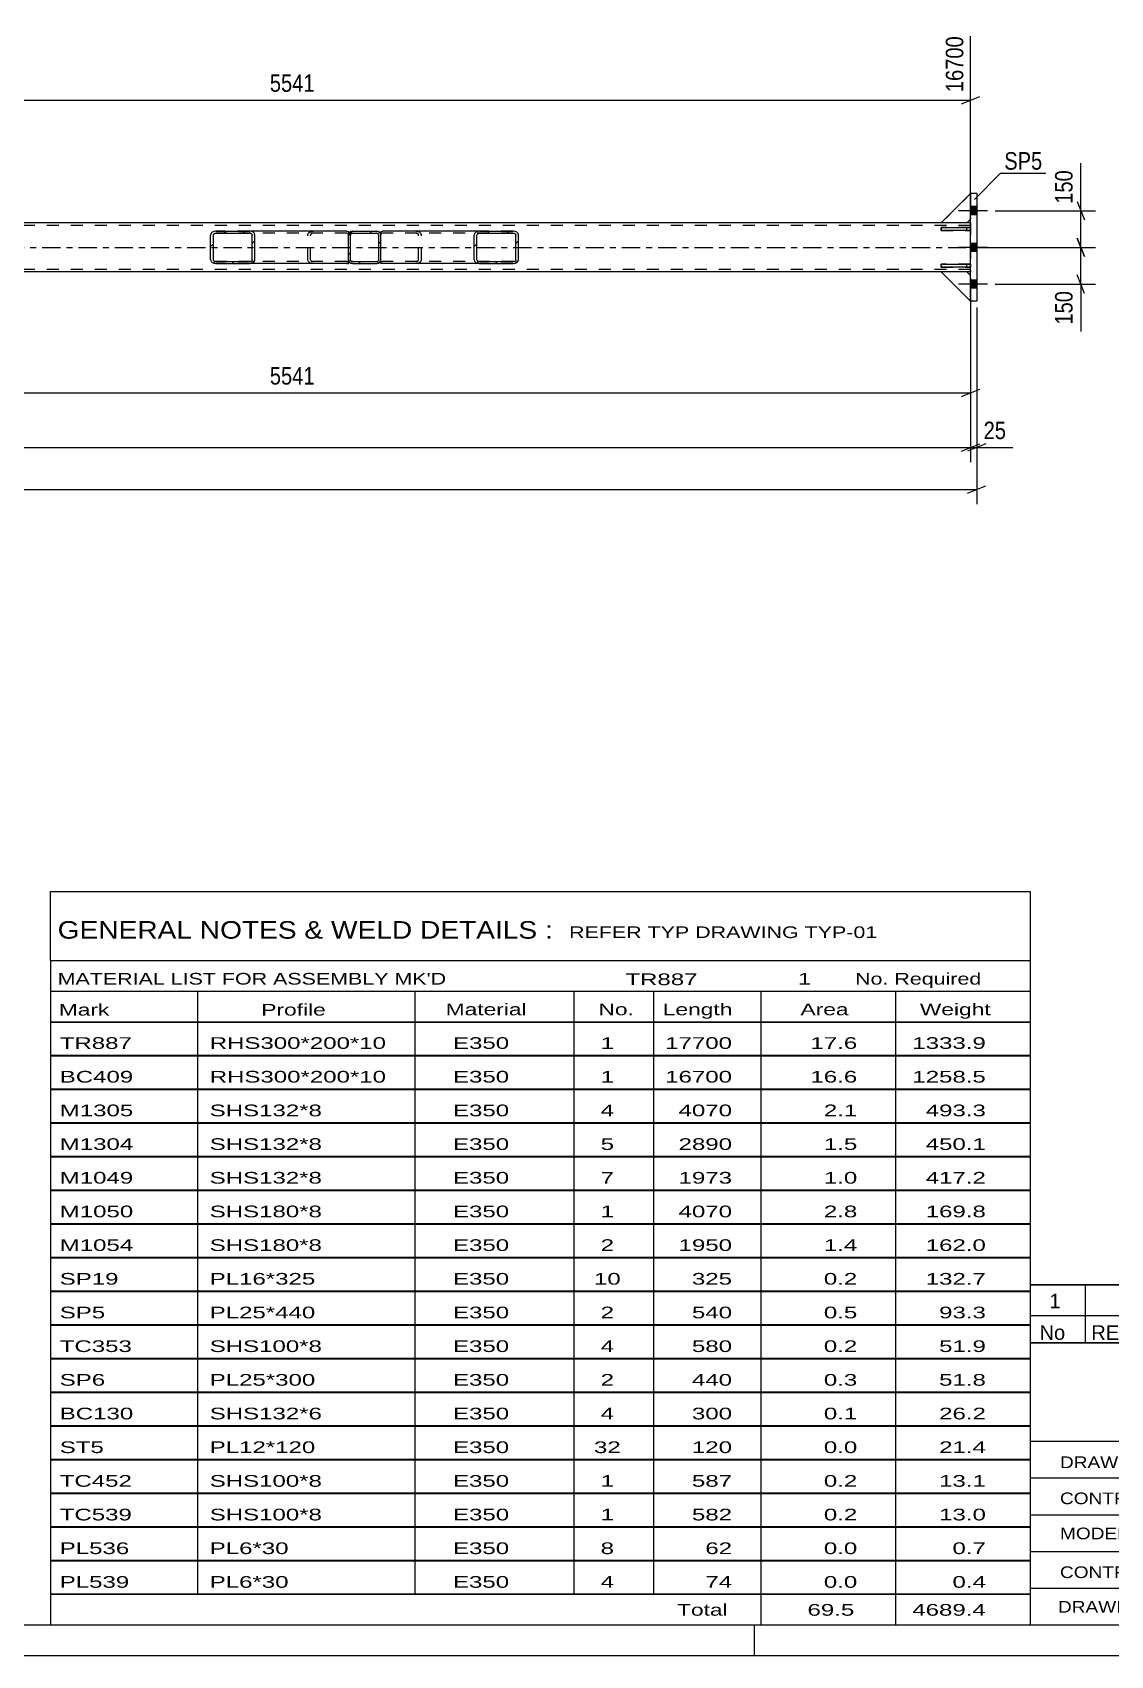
# Model space of a CAD drawing. Header units: millimetres. Extents: x -63 to 778, y -435 to 159.
# Drawn here: x 450.4 to 626.5, y -434.5 to -169.5 of the extents above; entities that cross this region are included whole.
import ezdxf

# ---------------------------------------------------------------- set-up
doc = ezdxf.new("R2010")
doc.units = ezdxf.units.MM
doc.linetypes.add('DXK_LINE_DOT2', pattern=[3.9198, 1.9599, -1.9599])
doc.linetypes.add('DXK_LINE_DOT3', pattern=[5.9187, 2.979, -0.9799, 0.9799, -0.9799])
doc.styles.add('Arial Narrow', font='ARIALN.TTF', dxfattribs={"height": 0.2})

# ---------------------------------------------------------------- blocks, each defined once
blk = doc.blocks.new('Unknown-570387995-1162')
at = {"color": 5, "linetype": 'Continuous'}
for p, q in [((-57.63, -429.5), (773.37, -429.5)), ((568.37, -434.5), (568.37, -429.5)), ((-62.63, -434.5), (778.37, -434.5))]:
    blk.add_line(p, q, dxfattribs=at)
blk = doc.blocks.new('Part-570387995-4606 - 4474')
at = {"linetype": 'Continuous'}
h = blk.add_hatch(dxfattribs=at)
h.set_pattern_fill('', scale=0.7, style=0, pattern_type=0)
h.set_pattern_definition([(45, (529.2786, -207.1463), (-1.57154, 1.57154), [])])
h.paths.add_polyline_path([(528.94, -207.2), (529.28, -207.15), (529.56, -207.01), (529.75, -206.8), (529.82, -206.56), (529.82, -202.56), (529.75, -202.31), (529.56, -202.1), (529.28, -201.96), (528.94, -201.92), (523.45, -201.92), (523.12, -201.96), (522.83, -202.1), (522.64, -202.31), (522.57, -202.56), (522.57, -206.56), (522.64, -206.8), (522.83, -207.01), (523.12, -207.15), (523.45, -207.2)])
h.paths.add_polyline_path([(523.28, -206.85), (523.14, -206.78), (523.05, -206.68), (523.01, -206.56), (523.01, -202.56), (523.05, -202.43), (523.14, -202.33), (523.28, -202.26), (523.45, -202.24), (528.94, -202.24), (529.11, -202.26), (529.25, -202.33), (529.35, -202.43), (529.38, -202.56), (529.38, -206.56), (529.35, -206.68), (529.25, -206.78), (529.11, -206.85), (528.94, -206.88), (523.45, -206.88)])
at = {"color": 2, "linetype": 'Continuous'}
for p, q in [((507.31, -201.95), (507.57, -201.92)), ((507.31, -201.95), (507.31, -202.56)), ((523.45, -201.92), (507.57, -201.92)), ((522.64, -202.31), (522.57, -202.56)), ((522.57, -206.56), (522.57, -202.56)), ((523.01, -202.56), (523.05, -202.43)), ((523.01, -206.56), (523.01, -202.56)), ((523.45, -201.92), (523.12, -201.96)), ((523.28, -202.26), (523.45, -202.24)), ((523.45, -201.92), (528.94, -201.92)), ((523.45, -202.24), (528.94, -202.24)), ((529.28, -201.96), (528.94, -201.92)), ((528.94, -202.24), (529.11, -202.26)), ((529.35, -202.43), (529.38, -202.56)), ((529.38, -206.56), (529.38, -202.56)), ((529.82, -202.56), (529.75, -202.31)), ((529.82, -206.56), (529.82, -202.56)), ((507.31, -207.15), (507.31, -206.56)), ((522.57, -206.56), (522.64, -206.8)), ((523.05, -206.68), (523.01, -206.56)), ((529.38, -206.56), (529.35, -206.68)), ((529.75, -206.8), (529.82, -206.56)), ((507.31, -207.16), (507.31, -207.15)), ((507.57, -207.2), (507.31, -207.16)), ((523.45, -207.2), (507.57, -207.2)), ((523.12, -207.15), (523.45, -207.2)), ((523.45, -206.88), (523.28, -206.85)), ((523.45, -206.88), (528.94, -206.88)), ((523.45, -207.2), (528.94, -207.2)), ((529.11, -206.85), (528.94, -206.88)), ((528.94, -207.2), (529.28, -207.15))]:
    blk.add_line(p, q, dxfattribs=at)
at = {"color": 7, "linetype": 'DXK_LINE_DOT2'}
for p, q in [((507.31, -201.95), (507.31, -202.3)), ((507.4, -202.26), (507.31, -202.3)), ((507.31, -207.01), (507.31, -202.56)), ((507.57, -202.24), (507.4, -202.26)), ((528.94, -202.24), (507.57, -202.24)), ((513.06, -201.92), (513.39, -201.96)), ((513.22, -202.26), (513.06, -202.24)), ((513.5, -202.56), (513.46, -202.43)), ((513.5, -206.56), (513.5, -202.56)), ((513.87, -202.31), (513.94, -202.56)), ((513.94, -206.56), (513.94, -202.56)), ((528.94, -201.92), (523.45, -201.92)), ((513.46, -206.68), (513.5, -206.56)), ((513.94, -206.56), (513.87, -206.8)), ((507.31, -206.81), (507.4, -206.85)), ((507.4, -206.85), (507.57, -206.88)), ((528.94, -206.88), (507.57, -206.88)), ((513.06, -206.88), (513.22, -206.85)), ((513.39, -207.15), (513.06, -207.2)), ((528.94, -207.2), (523.45, -207.2))]:
    blk.add_line(p, q, dxfattribs=at)
for centre, radius, start, end in [((513.12, -202.65), 0.401, 32.4104, 75.4453), ((513.19, -202.74), 0.802, 32.4104, 75.4453), ((513.12, -206.46), 0.401, 284.5547, 327.5896), ((513.19, -206.37), 0.802, 284.5547, 327.5896)]:
    blk.add_arc(centre, radius, start, end, dxfattribs=at)
at = {"color": 2, "linetype": 'Continuous'}
for centre, radius, start, end in [((523.32, -202.74), 0.802, 104.5547, 147.5896), ((523.38, -202.65), 0.401, 104.5547, 147.5896), ((529.01, -202.65), 0.401, 32.4104, 75.4453), ((529.08, -202.74), 0.802, 32.4104, 75.4453), ((523.38, -206.46), 0.401, 212.4104, 255.4453), ((529.01, -206.46), 0.401, 284.5547, 327.5896), ((523.32, -206.37), 0.802, 212.4104, 255.4453), ((529.08, -206.37), 0.802, 284.5547, 327.5896)]:
    blk.add_arc(centre, radius, start, end, dxfattribs=at)
blk = doc.blocks.new('Part-570387995-4490 - 4474')
at = {"color": 2, "linetype": 'Continuous'}
for p, q in [((598.87, -207.8), (598.87, -207.32)), ((598.87, -207.32), (603.67, -207.32)), ((603.67, -207.8), (598.87, -207.8)), ((603.67, -207.32), (603.67, -207.8))]:
    blk.add_line(p, q, dxfattribs=at)
at = {"color": 7, "linetype": 'DXK_LINE_DOT2'}
blk.add_line((603.07, -207.8), (603.07, -207.32), dxfattribs=at)
blk = doc.blocks.new('Part-570387995-4482 - 4474')
at = {"color": 2, "linetype": 'Continuous'}
for p, q in [((598.87, -200.56), (14.03, -200.56)), ((603.67, -200.56), (603.07, -200.56)), ((598.87, -208.56), (14.03, -208.56)), ((603.67, -208.56), (603.07, -208.56))]:
    blk.add_line(p, q, dxfattribs=at)
at = {"color": 7, "linetype": 'DXK_LINE_DOT2'}
for p, q in [((603.67, -200.96), (14.03, -200.96)), ((603.07, -200.56), (598.87, -200.56)), ((603.67, -200.56), (603.67, -208.56)), ((603.67, -208.16), (14.03, -208.16)), ((603.07, -208.56), (598.87, -208.56))]:
    blk.add_line(p, q, dxfattribs=at)
at = {"color": 7, "linetype": 'DXK_LINE_DOT3'}
blk.add_line((14.03, -204.56), (603.67, -204.56), dxfattribs=at)
blk = doc.blocks.new('Part-570387995-4499 - 4474')
at = {"color": 2, "linetype": 'Continuous'}
for p, q in [((598.87, -200.56), (603.67, -195.76)), ((603.07, -200.56), (598.87, -200.56)), ((603.67, -199.96), (603.07, -200.56))]:
    blk.add_line(p, q, dxfattribs=at)
at = {"color": 7, "linetype": 'DXK_LINE_DOT2'}
blk.add_line((603.67, -199.96), (603.67, -195.76), dxfattribs=at)
blk = doc.blocks.new('Part-570387995-4491 - 4474')
at = {"color": 2, "linetype": 'Continuous'}
for p, q in [((598.87, -201.8), (598.87, -201.32)), ((598.87, -201.32), (603.67, -201.32)), ((603.67, -201.32), (603.67, -201.8)), ((603.67, -201.8), (598.87, -201.8))]:
    blk.add_line(p, q, dxfattribs=at)
at = {"color": 7, "linetype": 'DXK_LINE_DOT2'}
blk.add_line((603.07, -201.8), (603.07, -201.32), dxfattribs=at)
blk = doc.blocks.new('Part-570387995-4492 - 4474')
at = {"color": 7, "linetype": 'DXK_LINE_DOT2'}
for p, q in [((603.67, -207.32), (598.87, -207.32)), ((598.87, -207.32), (598.87, -207.8)), ((598.87, -207.8), (603.67, -207.8)), ((603.07, -207.8), (603.07, -207.32)), ((603.67, -207.8), (603.67, -207.32))]:
    blk.add_line(p, q, dxfattribs=at)
blk = doc.blocks.new('Part-570387995-4493 - 4474')
at = {"color": 7, "linetype": 'DXK_LINE_DOT2'}
for p, q in [((603.67, -201.32), (598.87, -201.32)), ((598.87, -201.32), (598.87, -201.8)), ((603.07, -201.8), (603.07, -201.32)), ((603.67, -201.8), (603.67, -201.32)), ((598.87, -201.8), (603.67, -201.8))]:
    blk.add_line(p, q, dxfattribs=at)
blk = doc.blocks.new('Part-570387995-4560 - 4474')
at = {"color": 2, "linetype": 'Continuous'}
for p, q in [((603.67, -213.36), (603.67, -195.76)), ((604.67, -195.76), (603.67, -195.76)), ((604.67, -195.76), (604.67, -213.36)), ((604.67, -213.36), (603.67, -213.36))]:
    blk.add_line(p, q, dxfattribs=at)
blk = doc.blocks.new('Part-570387995-4496 - 4474')
at = {"color": 7, "linetype": 'DXK_LINE_DOT2'}
for p, q in [((598.87, -200.56), (603.67, -195.76)), ((603.67, -195.76), (603.67, -199.96)), ((603.07, -200.56), (598.87, -200.56)), ((603.67, -199.96), (603.07, -200.56))]:
    blk.add_line(p, q, dxfattribs=at)
blk = doc.blocks.new('Part-570387995-4585 - 4474')
at = {"linetype": 'Continuous'}
h = blk.add_hatch(dxfattribs=at)
h.set_pattern_fill('', scale=0.7, style=0, pattern_type=0)
h.set_pattern_definition([(45, (486.222, -207.1463), (-1.57154, 1.57154), [])])
h.paths.add_polyline_path([(485.89, -207.2), (486.22, -207.15), (486.51, -207.01), (486.7, -206.8), (486.76, -206.56), (486.76, -202.56), (486.7, -202.31), (486.51, -202.1), (486.22, -201.96), (485.89, -201.92), (480.39, -201.92), (480.06, -201.96), (479.77, -202.1), (479.58, -202.31), (479.52, -202.56), (479.52, -206.56), (479.58, -206.8), (479.77, -207.01), (480.06, -207.15), (480.39, -207.2)])
h.paths.add_polyline_path([(480.23, -206.85), (480.08, -206.78), (479.99, -206.68), (479.96, -206.56), (479.96, -202.56), (479.99, -202.43), (480.08, -202.33), (480.23, -202.26), (480.39, -202.24), (485.89, -202.24), (486.05, -202.26), (486.2, -202.33), (486.29, -202.43), (486.32, -202.56), (486.32, -206.56), (486.29, -206.68), (486.2, -206.78), (486.05, -206.85), (485.89, -206.88), (480.39, -206.88)])
at = {"color": 2, "linetype": 'Continuous'}
for p, q in [((479.58, -202.31), (479.52, -202.56)), ((479.52, -206.56), (479.52, -202.56)), ((479.96, -202.56), (479.99, -202.43)), ((479.96, -206.56), (479.96, -202.56)), ((480.39, -201.92), (480.06, -201.96)), ((480.23, -202.26), (480.39, -202.24)), ((480.39, -201.92), (485.89, -201.92)), ((480.39, -202.24), (485.89, -202.24)), ((501.77, -201.92), (485.89, -201.92)), ((486.22, -201.96), (485.89, -201.92)), ((485.89, -202.24), (486.05, -202.26)), ((486.29, -202.43), (486.32, -202.56)), ((486.32, -206.56), (486.32, -202.56)), ((486.76, -202.56), (486.7, -202.31)), ((486.76, -206.56), (486.76, -202.56)), ((501.77, -201.92), (502.03, -201.95)), ((502.03, -201.95), (502.03, -201.96)), ((502.03, -201.96), (502.03, -202.1)), ((502.03, -202.1), (502.03, -202.56)), ((479.52, -206.56), (479.58, -206.8)), ((479.99, -206.68), (479.96, -206.56)), ((486.32, -206.56), (486.29, -206.68)), ((486.7, -206.8), (486.76, -206.56)), ((502.03, -207.16), (502.03, -206.56)), ((480.06, -207.15), (480.39, -207.2)), ((480.39, -206.88), (480.23, -206.85)), ((480.39, -206.88), (485.89, -206.88)), ((480.39, -207.2), (485.89, -207.2)), ((486.05, -206.85), (485.89, -206.88)), ((485.89, -207.2), (486.22, -207.15)), ((501.77, -207.2), (485.89, -207.2)), ((501.77, -207.2), (502.03, -207.16))]:
    blk.add_line(p, q, dxfattribs=at)
at = {"color": 7, "linetype": 'DXK_LINE_DOT2'}
for p, q in [((485.89, -201.92), (480.39, -201.92)), ((501.77, -202.24), (480.39, -202.24)), ((495.4, -202.56), (495.47, -202.31)), ((495.4, -206.56), (495.4, -202.56)), ((495.87, -202.43), (495.84, -202.56)), ((495.84, -206.56), (495.84, -202.56)), ((495.94, -201.96), (496.28, -201.92)), ((496.28, -202.24), (496.11, -202.26)), ((501.94, -202.26), (501.77, -202.24)), ((502.03, -202.3), (501.94, -202.26)), ((502.03, -201.95), (502.03, -201.95)), ((502.03, -202.1), (502.03, -202.3)), ((502.03, -206.56), (502.03, -202.31)), ((495.47, -206.8), (495.4, -206.56)), ((495.84, -206.56), (495.87, -206.68)), ((501.77, -206.88), (480.39, -206.88)), ((485.89, -207.2), (480.39, -207.2)), ((496.28, -207.2), (495.94, -207.15)), ((496.11, -206.85), (496.28, -206.88)), ((501.77, -206.88), (501.94, -206.85)), ((501.94, -206.85), (502.03, -206.81))]:
    blk.add_line(p, q, dxfattribs=at)
at = {"color": 2, "linetype": 'Continuous'}
for centre, radius, start, end in [((480.26, -202.74), 0.802, 104.5547, 147.5896), ((480.33, -202.65), 0.401, 104.5547, 147.5896), ((485.95, -202.65), 0.401, 32.4104, 75.4453), ((486.02, -202.74), 0.802, 32.4104, 75.4453), ((480.33, -206.46), 0.401, 212.4104, 255.4453), ((485.95, -206.46), 0.401, 284.5547, 327.5896), ((480.26, -206.37), 0.802, 212.4104, 255.4453), ((486.02, -206.37), 0.802, 284.5547, 327.5896)]:
    blk.add_arc(centre, radius, start, end, dxfattribs=at)
at = {"color": 7, "linetype": 'DXK_LINE_DOT2'}
for centre, radius, start, end in [((496.15, -202.74), 0.802, 104.5547, 147.5896), ((496.21, -202.65), 0.401, 104.5547, 147.5896), ((496.21, -206.46), 0.401, 212.4104, 255.4453), ((496.15, -206.37), 0.802, 212.4104, 255.4453)]:
    blk.add_arc(centre, radius, start, end, dxfattribs=at)
blk = doc.blocks.new('Part-570387995-4528 - 4474')
at = {"color": 7, "linetype": 'DXK_LINE_DOT2'}
for p, q in [((598.87, -200.56), (603.67, -195.76)), ((603.67, -195.76), (603.67, -199.96)), ((603.07, -200.56), (598.87, -200.56)), ((603.67, -199.96), (603.07, -200.56))]:
    blk.add_line(p, q, dxfattribs=at)
blk = doc.blocks.new('Part-570387995-4531 - 4474')
at = {"color": 7, "linetype": 'DXK_LINE_DOT2'}
for p, q in [((603.07, -208.56), (598.87, -208.56)), ((598.87, -208.56), (603.67, -213.36)), ((603.67, -209.16), (603.07, -208.56)), ((603.67, -213.36), (603.67, -209.16))]:
    blk.add_line(p, q, dxfattribs=at)
blk = doc.blocks.new('Part-570387995-4534 - 4474')
at = {"color": 2, "linetype": 'Continuous'}
for p, q in [((603.07, -208.56), (598.87, -208.56)), ((598.87, -208.56), (603.67, -213.36)), ((603.67, -209.16), (603.07, -208.56))]:
    blk.add_line(p, q, dxfattribs=at)
at = {"color": 7, "linetype": 'DXK_LINE_DOT2'}
blk.add_line((603.67, -213.36), (603.67, -209.16), dxfattribs=at)
blk = doc.blocks.new('Part-570387995-4537 - 4474')
at = {"color": 7, "linetype": 'DXK_LINE_DOT2'}
for p, q in [((603.07, -208.56), (598.87, -208.56)), ((598.87, -208.56), (603.67, -213.36)), ((603.67, -209.16), (603.07, -208.56)), ((603.67, -213.36), (603.67, -209.16))]:
    blk.add_line(p, q, dxfattribs=at)
blk = doc.blocks.new('Part-570387995-4600 - 4474')
at = {"linetype": 'Continuous'}
h = blk.add_hatch(dxfattribs=at)
h.set_pattern_fill('', scale=0.7, style=0, pattern_type=0)
h.set_pattern_definition([(45, (506.9135, -207.1463), (-1.57154, 1.57154), [])])
h.paths.add_polyline_path([(506.67, -207.2), (506.91, -207.15), (507.12, -207.01), (507.26, -206.8), (507.31, -206.56), (507.31, -202.56), (507.26, -202.31), (507.12, -202.1), (506.91, -201.96), (506.67, -201.92), (502.67, -201.92), (502.42, -201.96), (502.22, -202.1), (502.08, -202.31), (502.03, -202.56), (502.03, -206.56), (502.08, -206.8), (502.22, -207.01), (502.42, -207.15), (502.67, -207.2)])
h.paths.add_polyline_path([(502.55, -206.85), (502.44, -206.78), (502.37, -206.68), (502.35, -206.56), (502.35, -202.56), (502.37, -202.43), (502.44, -202.33), (502.55, -202.26), (502.67, -202.24), (506.67, -202.24), (506.79, -202.26), (506.89, -202.33), (506.96, -202.43), (506.99, -202.56), (506.99, -206.56), (506.96, -206.68), (506.89, -206.78), (506.79, -206.85), (506.67, -206.88), (502.67, -206.88)])
at = {"color": 7, "linetype": 'DXK_LINE_DOT2'}
for p, q in [((502.03, -202.56), (502.08, -202.31)), ((502.03, -206.56), (502.03, -202.56)), ((502.37, -202.43), (502.35, -202.56)), ((502.35, -206.56), (502.35, -202.56)), ((502.42, -201.96), (502.67, -201.92)), ((502.67, -202.24), (502.55, -202.26)), ((502.67, -201.92), (506.67, -201.92)), ((502.67, -202.24), (506.67, -202.24)), ((506.67, -201.92), (506.91, -201.96)), ((506.79, -202.26), (506.67, -202.24)), ((506.99, -202.56), (506.96, -202.43)), ((506.99, -206.56), (506.99, -202.56)), ((507.26, -202.31), (507.31, -202.56)), ((507.31, -206.56), (507.31, -202.56)), ((502.08, -206.8), (502.03, -206.56)), ((502.35, -206.56), (502.37, -206.68)), ((506.96, -206.68), (506.99, -206.56)), ((507.31, -206.56), (507.26, -206.8)), ((502.67, -207.2), (502.42, -207.15)), ((502.55, -206.85), (502.67, -206.88)), ((502.67, -206.88), (506.67, -206.88)), ((502.67, -207.2), (506.67, -207.2)), ((506.67, -206.88), (506.79, -206.85)), ((506.91, -207.15), (506.67, -207.2))]:
    blk.add_line(p, q, dxfattribs=at)
at = {"color": 2, "linetype": 'Continuous'}
for p, q in [((502.08, -202.31), (502.03, -202.56)), ((502.03, -206.56), (502.03, -202.56)), ((502.35, -202.56), (502.37, -202.43)), ((502.35, -206.56), (502.35, -202.56)), ((502.67, -201.92), (502.42, -201.96)), ((502.55, -202.26), (502.67, -202.24)), ((502.67, -201.92), (506.67, -201.92)), ((502.67, -202.24), (506.67, -202.24)), ((506.91, -201.96), (506.67, -201.92)), ((506.67, -202.24), (506.79, -202.26)), ((506.96, -202.43), (506.99, -202.56)), ((506.99, -206.56), (506.99, -202.56)), ((507.31, -202.56), (507.26, -202.31)), ((507.31, -206.56), (507.31, -202.56)), ((502.03, -206.56), (502.08, -206.8)), ((502.37, -206.68), (502.35, -206.56)), ((506.99, -206.56), (506.96, -206.68)), ((507.26, -206.8), (507.31, -206.56)), ((502.42, -207.15), (502.67, -207.2)), ((502.67, -206.88), (502.55, -206.85)), ((502.67, -206.88), (506.67, -206.88)), ((502.67, -207.2), (506.67, -207.2)), ((506.79, -206.85), (506.67, -206.88)), ((506.67, -207.2), (506.91, -207.15))]:
    blk.add_line(p, q, dxfattribs=at)
at = {"color": 7, "linetype": 'DXK_LINE_DOT2'}
for centre, radius, start, end in [((502.67, -202.56), 0.64, 112.5, 157.5), ((502.67, -202.56), 0.32, 112.5, 157.5), ((506.67, -202.56), 0.32, 22.5, 67.5), ((506.67, -202.56), 0.64, 22.5, 67.5), ((502.67, -206.56), 0.32, 202.5, 247.5), ((506.67, -206.56), 0.32, 292.5, 337.5), ((502.67, -206.56), 0.64, 202.5, 247.5), ((506.67, -206.56), 0.64, 292.5, 337.5)]:
    blk.add_arc(centre, radius, start, end, dxfattribs=at)
at = {"color": 2, "linetype": 'Continuous'}
for centre, radius, start, end in [((502.67, -202.56), 0.64, 112.5, 157.5), ((502.67, -202.56), 0.32, 112.5, 157.5), ((506.67, -202.56), 0.32, 22.5, 67.5), ((506.67, -202.56), 0.64, 22.5, 67.5), ((502.67, -206.56), 0.32, 202.5, 247.5), ((506.67, -206.56), 0.32, 292.5, 337.5), ((502.67, -206.56), 0.64, 202.5, 247.5), ((506.67, -206.56), 0.64, 292.5, 337.5)]:
    blk.add_arc(centre, radius, start, end, dxfattribs=at)
blk = doc.blocks.new('Bolt-570387995-4625 - 4474')
at = {"linetype": 'Continuous'}
for points in [[(603.67, -197.9), (603.67, -199.22), (604.67, -199.22), (604.67, -197.9)], [(603.67, -197.9), (603.67, -199.22), (604.67, -199.22), (604.67, -197.9)], [(603.67, -197.9), (603.67, -199.22), (604.67, -199.22), (604.67, -197.9)], [(603.67, -197.9), (603.67, -199.22), (604.67, -199.22), (604.67, -197.9)], [(603.67, -203.9), (603.67, -205.22), (604.67, -205.22), (604.67, -203.9)], [(603.67, -203.9), (603.67, -205.22), (604.67, -205.22), (604.67, -203.9)], [(603.67, -209.9), (603.67, -211.22), (604.67, -211.22), (604.67, -209.9)], [(603.67, -209.9), (603.67, -211.22), (604.67, -211.22), (604.67, -209.9)], [(603.67, -209.9), (603.67, -211.22), (604.67, -211.22), (604.67, -209.9)], [(603.67, -209.9), (603.67, -211.22), (604.67, -211.22), (604.67, -209.9)]]:
    blk.add_hatch(color=1, dxfattribs=at).paths.add_polyline_path(points)
at = {"color": 1, "linetype": 'Continuous'}
for p, q in [((606.43, -198.56), (601.67, -198.56)), ((606.43, -198.56), (601.67, -198.56)), ((606.43, -198.56), (601.67, -198.56)), ((606.43, -198.56), (601.67, -198.56)), ((604.67, -197.9), (603.67, -197.9)), ((604.67, -197.9), (603.67, -197.9)), ((604.67, -197.9), (603.67, -197.9)), ((604.67, -197.9), (603.67, -197.9)), ((604.67, -199.22), (603.67, -199.22)), ((604.67, -199.22), (603.67, -199.22)), ((604.67, -199.22), (603.67, -199.22)), ((604.67, -199.22), (603.67, -199.22)), ((604.67, -203.9), (603.67, -203.9)), ((604.67, -203.9), (603.67, -203.9)), ((606.43, -204.56), (601.67, -204.56)), ((606.43, -204.56), (601.67, -204.56)), ((604.67, -205.22), (603.67, -205.22)), ((604.67, -205.22), (603.67, -205.22)), ((606.43, -210.56), (601.67, -210.56)), ((606.43, -210.56), (601.67, -210.56)), ((606.43, -210.56), (601.67, -210.56)), ((606.43, -210.56), (601.67, -210.56)), ((604.67, -209.9), (603.67, -209.9)), ((604.67, -209.9), (603.67, -209.9)), ((604.67, -209.9), (603.67, -209.9)), ((604.67, -209.9), (603.67, -209.9)), ((604.67, -211.22), (603.67, -211.22)), ((604.67, -211.22), (603.67, -211.22)), ((604.67, -211.22), (603.67, -211.22)), ((604.67, -211.22), (603.67, -211.22))]:
    blk.add_line(p, q, dxfattribs=at)
blk = doc.blocks.new('StraightDimension-570387995-4731 - 4474')
at = {"color": 7, "linetype": 'Continuous'}
for p, q in [((603.67, -214.36), (603.67, -239.62)), ((1.13, -237.22), (603.67, -237.22)), ((602.17, -237.82), (605.17, -236.62))]:
    blk.add_line(p, q, dxfattribs=at)
blk = doc.blocks.new('StraightDimension-570387995-4720 - 4474')
at = {"color": 7, "linetype": 'Continuous'}
for p, q in [((604.67, -214.36), (604.67, -246.48)), ((603.17, -244.68), (606.17, -243.48)), ((0.13, -244.08), (604.67, -244.08))]:
    blk.add_line(p, q, dxfattribs=at)
blk = doc.blocks.new('StraightDimension-570387995-4755 - 4474')
at = {"color": 7, "linetype": 'Continuous'}
for p, q in [((603.67, -214.36), (603.67, -239.62)), ((604.67, -214.36), (604.67, -239.62)), ((602.17, -237.82), (605.17, -236.62)), ((606.17, -236.62), (603.17, -237.82)), ((603.67, -237.22), (604.67, -237.22))]:
    blk.add_line(p, q, dxfattribs=at)
at = {"color": 0}
blk.add_wipeout([(610.05, -236.47), (610.05, -232.27), (605.19, -232.27), (605.19, -236.47)], dxfattribs=at)
at = {"color": 7, "linetype": 'Continuous'}
blk.add_line((604.67, -237.22), (610.57, -237.22), dxfattribs=at)
blk.add_line((604.67, -237.22), (610.57, -237.22), dxfattribs=at)
at = {"color": 3, "style": 'Arial Narrow'}
blk.add_text('25', height=2.863, dxfattribs=at).set_placement((605.79, -235.87))
blk = doc.blocks.new('StraightDimension-570387995-4839 - 4474')
at = {"color": 7, "linetype": 'Continuous'}
for p, q in [((607.67, -198.56), (624.07, -198.56)), ((621.07, -197.06), (622.27, -200.06)), ((621.67, -204.56), (621.67, -198.56)), ((622.27, -206.06), (621.07, -203.06)), ((604.67, -204.56), (624.07, -204.56))]:
    blk.add_line(p, q, dxfattribs=at)
at = {"color": 0}
blk.add_wipeout([(620.92, -191.35), (616.72, -191.35), (616.72, -198.03), (620.92, -198.03)], dxfattribs=at)
at = {"color": 7, "linetype": 'Continuous'}
blk.add_line((621.67, -198.56), (621.67, -190.82), dxfattribs=at)
blk.add_line((621.67, -198.56), (621.67, -190.82), dxfattribs=at)
at = {"color": 3, "style": 'Arial Narrow'}
blk.add_text('150', height=2.863, rotation=90.0002, dxfattribs=at).set_placement((620.32, -197.43))
blk = doc.blocks.new('StraightDimension-570387995-4847 - 4474')
at = {"color": 7, "linetype": 'Continuous'}
for p, q in [((621.07, -203.06), (622.27, -206.06)), ((604.67, -204.56), (624.07, -204.56)), ((621.67, -210.56), (621.67, -204.56)), ((622.27, -212.06), (621.07, -209.06)), ((607.67, -210.56), (624.07, -210.56))]:
    blk.add_line(p, q, dxfattribs=at)
at = {"color": 0}
blk.add_wipeout([(620.92, -211.08), (616.72, -211.08), (616.72, -217.76), (620.92, -217.76)], dxfattribs=at)
at = {"color": 7, "linetype": 'Continuous'}
blk.add_line((621.67, -210.56), (621.67, -218.29), dxfattribs=at)
blk.add_line((621.67, -210.56), (621.67, -218.29), dxfattribs=at)
at = {"color": 3, "style": 'Arial Narrow'}
blk.add_text('150', height=2.863, rotation=90.0002, dxfattribs=at).set_placement((620.32, -217.16))
blk = doc.blocks.new('StraightDimension-570387995-13447 - 4474')
at = {"color": 7, "linetype": 'Continuous'}
for p, q in [((382.03, -193.48), (382.03, -170.06)), ((603.67, -199.56), (603.67, -170.06)), ((383.53, -179.9), (380.53, -181.1)), ((602.17, -181.1), (605.17, -179.9)), ((382.03, -180.5), (603.67, -180.5))]:
    blk.add_line(p, q, dxfattribs=at)
at = {"color": 0, "linetype": 'Continuous'}
blk.add_wipeout([(603.07, -169.46), (598.87, -169.46), (598.87, -179.8), (603.07, -179.8)], dxfattribs=at)
at = {"color": 0}
blk.add_wipeout([(497.1, -179.75), (497.1, -175.55), (488.59, -175.55), (488.59, -179.75)], dxfattribs=at)
at = {"color": 3, "linetype": 'Continuous', "style": 'Arial Narrow'}
blk.add_text('16700', height=2.863, rotation=90.0002, dxfattribs=at).set_placement((602.47, -179.2))
at = {"color": 3, "style": 'Arial Narrow'}
blk.add_text('5541', height=2.863, dxfattribs=at).set_placement((489.19, -179.15))
blk = doc.blocks.new('StraightDimension-570387995-13584 - 4474')
at = {"color": 7, "linetype": 'Continuous'}
for p, q in [((382.03, -197.64), (382.03, -230.71)), ((603.67, -209.56), (603.67, -230.71)), ((383.53, -227.71), (380.53, -228.91)), ((602.17, -228.91), (605.17, -227.71)), ((382.03, -228.31), (603.67, -228.31))]:
    blk.add_line(p, q, dxfattribs=at)
at = {"color": 0}
blk.add_wipeout([(497.1, -227.56), (497.1, -223.36), (488.59, -223.36), (488.59, -227.56)], dxfattribs=at)
at = {"color": 3, "style": 'Arial Narrow'}
blk.add_text('5541', height=2.863, dxfattribs=at).set_placement((489.19, -226.96))
blk = doc.blocks.new('Unknown-570387995-16361')
at = {"color": 7, "linetype": 'Continuous'}
for p, q in [((613.37, -383.45), (613.37, -429.5)), ((613.37, -383.45), (773.37, -383.45)), ((773.37, -383.5), (773.37, -429.5)), ((613.37, -399.5), (773.37, -399.5)), ((653.51, -399.5), (653.51, -429.5)), ((613.37, -405.5), (773.37, -405.5)), ((755.37, -429.45), (755.37, -405.45)), ((613.37, -411.5), (773.37, -411.5)), ((697.51, -411.5), (697.51, -429.5)), ((613.37, -417.5), (773.37, -417.5)), ((613.37, -423.5), (755.37, -423.5)), ((613.37, -429.5), (773.37, -429.5))]:
    blk.add_line(p, q, dxfattribs=at)
at = {"color": 7, "style": 'Arial Narrow'}
for s, height, width, p in [('DRAWING TITLE', 1.9089, 1.425378, (618.26, -403.9)), ('TRUSS', 1.909, 1.425378, (655.18, -403.92)), ('CONTRACT', 1.909, 1.425378, (618.26, -409.79)), ('TERMINAL BUILDING', 1.9089, 1.425378, (655.43, -409.43)), ('MODELLED BY', 1.9089, 1.425378, (618.26, -415.52)), ('GSK', 1.909, 1.425378, (655.26, -415.46)), ('ISSUED', 1.909, 1.425378, (698.31, -415.86)), ('02.06.2026', 1.909, 1.425378, (715.06, -415.98)), ('CONTRACT NO', 1.9089, 1.425378, (618.26, -421.85)), ('AN-C-1376', 1.909, 1.425378, (655.6, -421.73)), ('SCALE', 1.909, 1.425378, (698.31, -421.85)), ('A1', 6.204, 1.25, (759.61, -427.3)), ('DRAWING No', 1.909, 1.425378, (617.93, -427.5)), ('[TR.887]', 1.909, 1.425378, (655.84, -427.51)), ('1', 3.34, 1.5, (735.29, -428.83)), ('REVISION No.', 1.9089, 1.425378, (698.31, -428.73))]:
    blk.add_text(s, height=height, dxfattribs=dict(at, width=width)).set_placement(p)
at = {"color": 7, "linetype": 'Continuous', "style": 'Arial Narrow'}
for s, height, width, p in [('PH #', 2.1, 1.42538, (760.77, -409.95)), ('111', 2.1, 1.42538, (761.56, -415.85)), ('NTS', 1.909, 1.425378, (715.37, -421.45))]:
    blk.add_text(s, height=height, dxfattribs=dict(at, width=width)).set_placement(p)
blk = doc.blocks.new('Unknown-570387995-16362')
at = {"color": 7, "linetype": 'Continuous'}
for p, q in [((453.37, -309.75), (613.37, -309.75)), ((453.37, -321), (453.37, -309.75)), ((613.37, -309.75), (613.37, -321)), ((453.37, -321), (613.37, -321)), ((453.37, -321), (453.37, -326)), ((613.37, -321), (613.37, -326)), ((453.37, -326), (613.37, -326)), ((453.37, -326), (453.37, -331)), ((477.37, -326), (477.37, -331)), ((512.87, -326), (512.87, -331)), ((538.87, -326), (538.87, -331)), ((551.87, -326), (551.87, -331)), ((569.37, -326), (569.37, -331)), ((591.37, -326), (591.37, -331)), ((613.37, -326), (613.37, -331)), ((453.37, -331), (613.37, -331)), ((453.37, -331.05), (453.37, -336.45)), ((453.37, -331.05), (613.37, -331.05)), ((477.37, -331), (477.37, -336.5)), ((512.87, -331), (512.87, -336.5)), ((538.87, -331), (538.87, -336.5)), ((551.87, -331), (551.87, -336.5)), ((569.37, -331), (569.37, -336.5)), ((591.37, -331), (591.37, -336.5)), ((613.37, -331.05), (613.37, -336.45)), ((453.37, -336.45), (613.37, -336.45)), ((453.37, -336.55), (453.37, -341.95)), ((453.37, -336.55), (613.37, -336.55)), ((477.37, -336.5), (477.37, -342)), ((512.87, -336.5), (512.87, -342)), ((538.87, -336.5), (538.87, -342)), ((551.87, -336.5), (551.87, -342)), ((569.37, -336.5), (569.37, -342)), ((591.37, -336.5), (591.37, -342)), ((613.37, -336.55), (613.37, -341.95)), ((453.37, -341.95), (613.37, -341.95)), ((453.37, -342.05), (453.37, -347.45)), ((453.37, -342.05), (613.37, -342.05)), ((477.37, -342), (477.37, -347.5)), ((512.87, -342), (512.87, -347.5)), ((538.87, -342), (538.87, -347.5)), ((551.87, -342), (551.87, -347.5)), ((569.37, -342), (569.37, -347.5)), ((591.37, -342), (591.37, -347.5)), ((613.37, -342.05), (613.37, -347.45)), ((453.37, -347.45), (613.37, -347.45)), ((453.37, -347.55), (453.37, -352.95)), ((453.37, -347.55), (613.37, -347.55)), ((477.37, -347.5), (477.37, -353)), ((512.87, -347.5), (512.87, -353)), ((538.87, -347.5), (538.87, -353)), ((551.87, -347.5), (551.87, -353)), ((569.37, -347.5), (569.37, -353)), ((591.37, -347.5), (591.37, -353)), ((613.37, -347.55), (613.37, -352.95)), ((453.37, -352.95), (613.37, -352.95)), ((453.37, -353.05), (453.37, -358.45)), ((453.37, -353.05), (613.37, -353.05)), ((477.37, -353), (477.37, -358.5)), ((512.87, -353), (512.87, -358.5)), ((538.87, -353), (538.87, -358.5)), ((551.87, -353), (551.87, -358.5)), ((569.37, -353), (569.37, -358.5)), ((591.37, -353), (591.37, -358.5)), ((613.37, -353.05), (613.37, -358.45)), ((453.37, -358.45), (613.37, -358.45)), ((453.37, -358.55), (453.37, -363.95)), ((453.37, -358.55), (613.37, -358.55)), ((477.37, -358.5), (477.37, -364)), ((512.87, -358.5), (512.87, -364)), ((538.87, -358.5), (538.87, -364)), ((551.87, -358.5), (551.87, -364)), ((569.37, -358.5), (569.37, -364)), ((591.37, -358.5), (591.37, -364)), ((613.37, -358.55), (613.37, -363.95)), ((453.37, -363.95), (613.37, -363.95)), ((453.37, -364.05), (453.37, -369.45)), ((453.37, -364.05), (613.37, -364.05)), ((477.37, -364), (477.37, -369.5)), ((512.87, -364), (512.87, -369.5)), ((538.87, -364), (538.87, -369.5)), ((551.87, -364), (551.87, -369.5)), ((569.37, -364), (569.37, -369.5)), ((591.37, -364), (591.37, -369.5)), ((613.37, -364.05), (613.37, -369.45)), ((453.37, -369.45), (613.37, -369.45)), ((453.37, -369.55), (453.37, -374.95)), ((453.37, -369.55), (613.37, -369.55)), ((477.37, -369.5), (477.37, -375)), ((512.87, -369.5), (512.87, -375)), ((538.87, -369.5), (538.87, -375)), ((551.87, -369.5), (551.87, -375)), ((569.37, -369.5), (569.37, -375)), ((591.37, -369.5), (591.37, -375)), ((613.37, -369.55), (613.37, -374.95)), ((453.37, -374.95), (613.37, -374.95)), ((453.37, -375.05), (453.37, -380.45)), ((453.37, -375.05), (613.37, -375.05)), ((477.37, -375), (477.37, -380.5)), ((512.87, -375), (512.87, -380.5)), ((538.87, -375), (538.87, -380.5)), ((551.87, -375), (551.87, -380.5)), ((569.37, -375), (569.37, -380.5)), ((591.37, -375), (591.37, -380.5)), ((613.37, -375.05), (613.37, -380.45)), ((453.37, -380.45), (613.37, -380.45)), ((453.37, -380.55), (453.37, -385.95)), ((453.37, -380.55), (613.37, -380.55)), ((477.37, -380.5), (477.37, -386)), ((512.87, -380.5), (512.87, -386)), ((538.87, -380.5), (538.87, -386)), ((551.87, -380.5), (551.87, -386)), ((569.37, -380.5), (569.37, -386)), ((591.37, -380.5), (591.37, -386)), ((613.37, -380.55), (613.37, -385.95)), ((453.37, -385.95), (613.37, -385.95)), ((453.37, -386.05), (453.37, -391.45)), ((453.37, -386.05), (613.37, -386.05)), ((477.37, -386), (477.37, -391.5)), ((512.87, -386), (512.87, -391.5)), ((538.87, -386), (538.87, -391.5)), ((551.87, -386), (551.87, -391.5)), ((569.37, -386), (569.37, -391.5)), ((591.37, -386), (591.37, -391.5)), ((613.37, -386.05), (613.37, -391.45)), ((453.37, -391.45), (613.37, -391.45)), ((453.37, -391.55), (453.37, -396.95)), ((453.37, -391.55), (613.37, -391.55)), ((477.37, -391.5), (477.37, -397)), ((512.87, -391.5), (512.87, -397)), ((538.87, -391.5), (538.87, -397)), ((551.87, -391.5), (551.87, -397)), ((569.37, -391.5), (569.37, -397)), ((591.37, -391.5), (591.37, -397)), ((613.37, -391.55), (613.37, -396.95)), ((453.37, -396.95), (613.37, -396.95)), ((453.37, -397.05), (453.37, -402.45)), ((453.37, -397.05), (613.37, -397.05)), ((477.37, -397), (477.37, -402.5)), ((512.87, -397), (512.87, -402.5)), ((538.87, -397), (538.87, -402.5)), ((551.87, -397), (551.87, -402.5)), ((569.37, -397), (569.37, -402.5)), ((591.37, -397), (591.37, -402.5)), ((613.37, -397.05), (613.37, -402.45)), ((453.37, -402.45), (613.37, -402.45)), ((453.37, -402.55), (453.37, -407.95)), ((453.37, -402.55), (613.37, -402.55)), ((477.37, -402.5), (477.37, -408)), ((512.87, -402.5), (512.87, -408)), ((538.87, -402.5), (538.87, -408)), ((551.87, -402.5), (551.87, -408)), ((569.37, -402.5), (569.37, -408)), ((591.37, -402.5), (591.37, -408)), ((613.37, -402.55), (613.37, -407.95)), ((453.37, -407.95), (613.37, -407.95)), ((453.37, -408.05), (453.37, -413.45)), ((453.37, -408.05), (613.37, -408.05)), ((477.37, -408), (477.37, -413.5)), ((512.87, -408), (512.87, -413.5)), ((538.87, -408), (538.87, -413.5)), ((551.87, -408), (551.87, -413.5)), ((569.37, -408), (569.37, -413.5)), ((591.37, -408), (591.37, -413.5)), ((613.37, -408.05), (613.37, -413.45)), ((453.37, -413.45), (613.37, -413.45)), ((453.37, -413.55), (453.37, -418.95)), ((453.37, -413.55), (613.37, -413.55)), ((477.37, -413.5), (477.37, -419)), ((512.87, -413.5), (512.87, -419)), ((538.87, -413.5), (538.87, -419)), ((551.87, -413.5), (551.87, -419)), ((569.37, -413.5), (569.37, -419)), ((591.37, -413.5), (591.37, -419)), ((613.37, -413.55), (613.37, -418.95)), ((453.37, -418.95), (613.37, -418.95)), ((453.37, -419.05), (453.37, -424.45)), ((453.37, -419.05), (613.37, -419.05)), ((477.37, -419), (477.37, -424.5)), ((512.87, -419), (512.87, -424.5)), ((538.87, -419), (538.87, -424.5)), ((551.87, -419), (551.87, -424.5)), ((569.37, -419), (569.37, -424.5)), ((591.37, -419), (591.37, -424.5)), ((613.37, -419.05), (613.37, -424.45)), ((453.37, -424.45), (613.37, -424.45)), ((453.37, -424.5), (613.37, -424.5)), ((453.37, -424.5), (453.37, -429.5)), ((569.37, -424.5), (569.37, -429.5)), ((591.37, -424.5), (591.37, -429.5)), ((613.37, -424.5), (613.37, -429.5)), ((453.37, -429.5), (613.37, -429.5))]:
    blk.add_line(p, q, dxfattribs=at)
at = {"color": 7, "style": 'Arial Narrow'}
for s, height, width, p in [('GENERAL NOTES & WELD DETAILS :', 2.8633, 1.4, (454.53, -317.44)), ('REFER TYP DRAWING TYP-01', 1.9089, 1.6, (538.07, -317.34)), ("MATERIAL LIST FOR ASSEMBLY MK'D", 1.9089, 1.6, (454.53, -324.94)), ('TR887', 1.909, 1.794707, (547.27, -325.03)), ('1', 1.91, 1.794707, (575.45, -324.94)), ('No. Required', 1.9089, 1.6, (584.79, -324.94)), ('Mark', 1.909, 1.7, (454.71, -330)), ('Profile', 1.909, 1.7, (487.79, -330)), ('Material', 1.909, 1.7, (517.91, -329.94)), ('No.', 1.909, 1.7, (542.87, -329.94)), ('Length', 1.909, 1.7, (553.37, -329.94)), ('Area', 1.909, 1.7, (575.87, -329.94)), ('Weight', 1.909, 1.7, (595.37, -329.94))]:
    blk.add_text(s, height=height, dxfattribs=dict(at, width=width)).set_placement(p)
at = {"color": 7, "linetype": 'Continuous', "style": 'Arial Narrow'}
for s, height, width, p in [('TR887', 1.909, 1.794707, (454.87, -335.44)), ('RHS300*200*10', 1.9089, 1.794707, (479.37, -335.44)), ('E350', 1.909, 1.794707, (519.11, -335.44)), ('1', 1.91, 1.794707, (543.23, -335.44)), ('17700', 1.909, 1.794707, (553.77, -335.44)), ('17.6', 1.909, 1.794707, (577.5, -335.44)), ('1333.9', 1.909, 1.794707, (594.14, -335.44)), ('BC409', 1.909, 1.794707, (454.87, -340.94)), ('RHS300*200*10', 1.9089, 1.794707, (479.37, -340.94)), ('E350', 1.909, 1.794707, (519.11, -340.94)), ('1', 1.91, 1.794707, (543.23, -340.94)), ('16700', 1.909, 1.794707, (553.77, -340.94)), ('16.6', 1.909, 1.794707, (577.5, -340.94)), ('1258.5', 1.909, 1.794707, (594.14, -340.94)), ('M1305', 1.909, 1.794707, (454.87, -346.44)), ('SHS132*8', 1.909, 1.794707, (479.37, -346.44)), ('E350', 1.909, 1.794707, (519.11, -346.44)), ('4', 1.91, 1.794707, (543.23, -346.44)), ('4070', 1.909, 1.794707, (555.96, -346.44)), ('2.1', 1.909, 1.794707, (579.69, -346.44)), ('493.3', 1.909, 1.794707, (596.33, -346.44)), ('M1304', 1.909, 1.794707, (454.87, -351.94)), ('SHS132*8', 1.909, 1.794707, (479.37, -351.94)), ('E350', 1.909, 1.794707, (519.11, -351.94)), ('5', 1.91, 1.794707, (543.23, -351.94)), ('2890', 1.909, 1.794707, (555.96, -351.94)), ('1.5', 1.909, 1.794707, (579.69, -351.94)), ('450.1', 1.909, 1.794707, (596.33, -351.94)), ('M1049', 1.909, 1.794707, (454.87, -357.44)), ('SHS132*8', 1.909, 1.794707, (479.37, -357.44)), ('E350', 1.909, 1.794707, (519.11, -357.44)), ('7', 1.91, 1.794707, (543.23, -357.44)), ('1973', 1.909, 1.794707, (555.96, -357.44)), ('1.0', 1.909, 1.794707, (579.69, -357.44)), ('417.2', 1.909, 1.794707, (596.33, -357.44)), ('M1050', 1.909, 1.794707, (454.87, -362.94)), ('SHS180*8', 1.909, 1.794707, (479.37, -362.94)), ('E350', 1.909, 1.794707, (519.11, -362.94)), ('1', 1.91, 1.794707, (543.23, -362.94)), ('4070', 1.909, 1.794707, (555.96, -362.94)), ('2.8', 1.909, 1.794707, (579.69, -362.94)), ('169.8', 1.909, 1.794707, (596.33, -362.94)), ('M1054', 1.909, 1.794707, (454.87, -368.44)), ('SHS180*8', 1.909, 1.794707, (479.37, -368.44)), ('E350', 1.909, 1.794707, (519.11, -368.44)), ('2', 1.91, 1.794707, (543.23, -368.44)), ('1950', 1.909, 1.794707, (555.96, -368.44)), ('1.4', 1.909, 1.794707, (579.69, -368.44)), ('162.0', 1.909, 1.794707, (596.33, -368.44)), ('SP19', 1.909, 1.794707, (454.87, -373.94)), ('PL16*325', 1.909, 1.794707, (479.37, -373.94)), ('E350', 1.909, 1.794707, (519.11, -373.94)), ('10', 1.909, 1.794707, (542.14, -373.94)), ('325', 1.909, 1.794707, (558.14, -373.94)), ('0.2', 1.909, 1.794707, (579.69, -373.94)), ('132.7', 1.909, 1.794707, (596.33, -373.94)), ('SP5', 1.909, 1.794707, (454.87, -379.44)), ('PL25*440', 1.909, 1.794707, (479.37, -379.44)), ('E350', 1.909, 1.794707, (519.11, -379.44)), ('2', 1.91, 1.794707, (543.23, -379.44)), ('540', 1.909, 1.794707, (558.14, -379.44)), ('0.5', 1.909, 1.794707, (579.69, -379.44)), ('93.3', 1.909, 1.794707, (598.52, -379.44)), ('TC353', 1.909, 1.794707, (454.87, -384.94)), ('SHS100*8', 1.909, 1.794707, (479.37, -384.94)), ('E350', 1.909, 1.794707, (519.11, -384.94)), ('4', 1.91, 1.794707, (543.23, -384.94)), ('580', 1.909, 1.794707, (558.14, -384.94)), ('0.2', 1.909, 1.794707, (579.69, -384.94)), ('51.9', 1.909, 1.794707, (598.52, -384.94)), ('SP6', 1.909, 1.794707, (454.87, -390.44)), ('PL25*300', 1.909, 1.794707, (479.37, -390.44)), ('E350', 1.909, 1.794707, (519.11, -390.44)), ('2', 1.91, 1.794707, (543.23, -390.44)), ('440', 1.909, 1.794707, (558.14, -390.44)), ('0.3', 1.909, 1.794707, (579.69, -390.44)), ('51.8', 1.909, 1.794707, (598.52, -390.44)), ('BC130', 1.909, 1.794707, (454.87, -395.94)), ('SHS132*6', 1.909, 1.794707, (479.37, -395.94)), ('E350', 1.909, 1.794707, (519.11, -395.94)), ('4', 1.91, 1.794707, (543.23, -395.94)), ('300', 1.909, 1.794707, (558.14, -395.94)), ('0.1', 1.909, 1.794707, (579.69, -395.94)), ('26.2', 1.909, 1.794707, (598.52, -395.94)), ('ST5', 1.909, 1.794707, (454.87, -401.44)), ('PL12*120', 1.909, 1.794707, (479.37, -401.44)), ('E350', 1.909, 1.794707, (519.11, -401.44)), ('32', 1.909, 1.794707, (542.14, -401.44)), ('120', 1.909, 1.794707, (558.14, -401.44)), ('0.0', 1.909, 1.794707, (579.69, -401.44)), ('21.4', 1.909, 1.794707, (598.52, -401.44)), ('TC452', 1.909, 1.794707, (454.87, -406.94)), ('SHS100*8', 1.909, 1.794707, (479.37, -406.94)), ('E350', 1.909, 1.794707, (519.11, -406.94)), ('1', 1.91, 1.794707, (543.23, -406.94)), ('587', 1.909, 1.794707, (558.14, -406.94)), ('0.2', 1.909, 1.794707, (579.69, -406.94)), ('13.1', 1.909, 1.794707, (598.52, -406.94)), ('TC539', 1.909, 1.794707, (454.87, -412.44)), ('SHS100*8', 1.909, 1.794707, (479.37, -412.44)), ('E350', 1.909, 1.794707, (519.11, -412.44)), ('1', 1.91, 1.794707, (543.23, -412.44)), ('582', 1.909, 1.794707, (558.14, -412.44)), ('0.2', 1.909, 1.794707, (579.69, -412.44)), ('13.0', 1.909, 1.794707, (598.52, -412.44)), ('PL536', 1.909, 1.794707, (454.87, -417.94)), ('PL6*30', 1.909, 1.794707, (479.37, -417.94)), ('E350', 1.909, 1.794707, (519.11, -417.94)), ('8', 1.91, 1.794707, (543.23, -417.94)), ('62', 1.909, 1.794707, (560.33, -417.94)), ('0.0', 1.909, 1.794707, (579.69, -417.94)), ('0.7', 1.909, 1.794707, (600.7, -417.94)), ('PL539', 1.909, 1.794707, (454.87, -423.44)), ('PL6*30', 1.909, 1.794707, (479.37, -423.44)), ('E350', 1.909, 1.794707, (519.11, -423.44)), ('4', 1.91, 1.794707, (543.23, -423.44)), ('74', 1.909, 1.794707, (560.33, -423.44)), ('0.0', 1.909, 1.794707, (579.69, -423.44)), ('0.4', 1.909, 1.794707, (600.7, -423.44)), ('Total', 1.909, 1.7, (555.71, -428)), ('69.5', 1.909, 1.794707, (577.02, -428)), ('4689.4', 1.909, 1.794707, (594.14, -428))]:
    blk.add_text(s, height=height, dxfattribs=dict(at, width=width)).set_placement(p)
blk = doc.blocks.new('Unknown-570387995-16364')
at = {"color": 7, "linetype": 'Continuous'}
for p, q in [((613.37, -373.95), (773.37, -373.95)), ((773.37, -373.95), (613.37, -373.95)), ((613.37, -373.95), (613.37, -378.95)), ((622.37, -373.95), (622.37, -378.95)), ((646.37, -373.95), (646.37, -378.95)), ((743.37, -373.95), (743.37, -378.95)), ((773.37, -373.95), (773.37, -378.95)), ((613.37, -378.95), (773.37, -378.95)), ((613.37, -378.95), (613.37, -383.45)), ((613.37, -378.95), (773.37, -378.95)), ((622.37, -378.95), (622.37, -383.45)), ((646.37, -378.95), (646.37, -383.45)), ((743.37, -378.95), (743.37, -383.45)), ((773.37, -378.95), (773.37, -383.45)), ((773.37, -383.45), (613.37, -383.45))]:
    blk.add_line(p, q, dxfattribs=at)
at = {"color": 7, "linetype": 'Continuous', "style": 'Arial Narrow'}
for s, height, width, p in [('1', 2.39, 1.196471, (616.53, -377.81)), ('0', 2.39, 1.196471, (631.38, -377.81)), ('ISSUED FOR CONSTRUCTION', 2.3861, 1.196471, (648.37, -377.81)), ('02.06.2026', 2.386, 1.196471, (749.37, -377.81)), ('No', 2.386, 1.2, (614.92, -382.95)), ('REV MARK', 2.386, 1.2, (623.37, -382.95)), ('REVISION DESCRIPTION', 2.3861, 1.2, (648.37, -382.95)), ('REV. DATE', 2.386, 1.2, (748.66, -382.95))]:
    blk.add_text(s, height=height, dxfattribs=dict(at, width=width)).set_placement(p)
blk = doc.blocks.new('Mark-570387995-4556 - 4474')
at = {"color": 0}
blk.add_wipeout([(615.37, -191.86), (615.37, -188.86), (609.16, -188.86), (609.16, -191.86)], dxfattribs=at)
blk.add_wipeout([(615.37, -191.86), (615.37, -188.86), (609.16, -188.86), (609.16, -191.86)], dxfattribs=at)
at = {"color": 30, "linetype": 'Continuous'}
for p, q in [((604.32, -196.71), (608.56, -192.46)), ((608.56, -192.46), (615.97, -192.46))]:
    blk.add_line(p, q, dxfattribs=at)
at = {"color": 3, "style": 'Arial Narrow'}
blk.add_text('SP5', height=2.863, dxfattribs=at).set_placement((609.16, -191.86))

msp = doc.modelspace()

# ---------------------------------------------------------------- block references
for name in ['Unknown-570387995-1162', 'Part-570387995-4499 - 4474', 'Part-570387995-4496 - 4474', 'Part-570387995-4528 - 4474', 'Part-570387995-4560 - 4474', 'Bolt-570387995-4625 - 4474', 'Part-570387995-4482 - 4474', 'Part-570387995-4491 - 4474', 'Part-570387995-4493 - 4474', 'Part-570387995-4585 - 4474', 'Part-570387995-4600 - 4474', 'Part-570387995-4606 - 4474', 'Part-570387995-4490 - 4474', 'Part-570387995-4492 - 4474', 'Part-570387995-4531 - 4474', 'Part-570387995-4534 - 4474', 'Part-570387995-4537 - 4474', 'Unknown-570387995-16362', 'Unknown-570387995-16364', 'Unknown-570387995-16361']:
    msp.add_blockref(name, (0, 0))

# ---------------------------------------------------------------- next in the draw order: block references
for name in ['StraightDimension-570387995-4839 - 4474', 'StraightDimension-570387995-4731 - 4474']:
    msp.add_blockref(name, (0, 0))

# ---------------------------------------------------------------- next in the draw order: block references
for name in ['StraightDimension-570387995-13447 - 4474', 'StraightDimension-570387995-4720 - 4474']:
    msp.add_blockref(name, (0, 0))

# ---------------------------------------------------------------- next in the draw order: block references
msp.add_blockref('StraightDimension-570387995-4755 - 4474', (0, 0))

# ---------------------------------------------------------------- next in the draw order: block references
msp.add_blockref('StraightDimension-570387995-4847 - 4474', (0, 0))

# ---------------------------------------------------------------- next in the draw order: block references
msp.add_blockref('StraightDimension-570387995-13584 - 4474', (0, 0))

# ---------------------------------------------------------------- next in the draw order: block references
msp.add_blockref('Mark-570387995-4556 - 4474', (0, 0))

doc.saveas('drawing.dxf')
